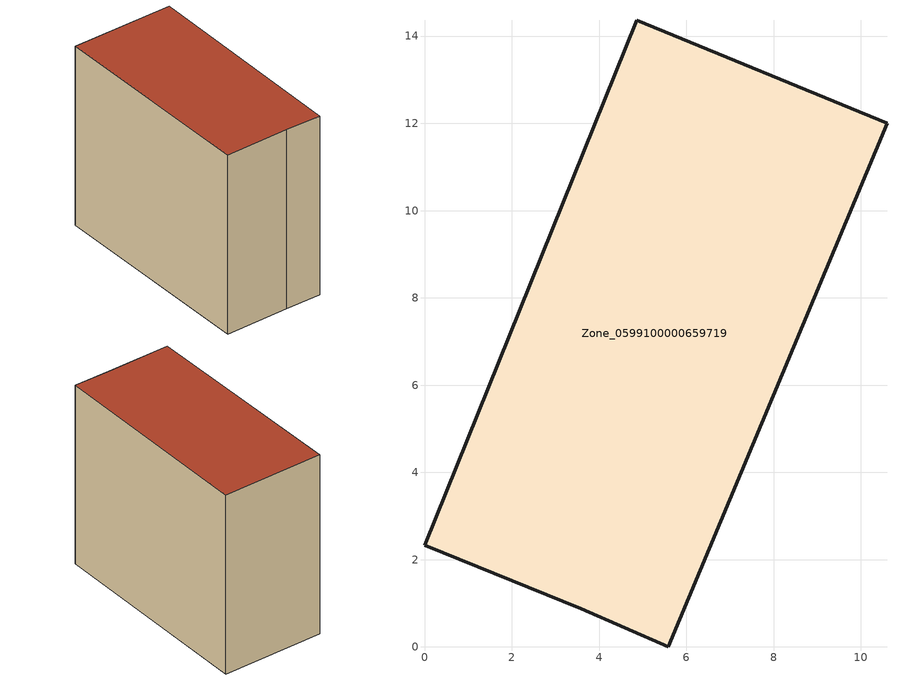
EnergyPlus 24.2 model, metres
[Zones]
Zone_0599100000659719
 floor ground (C_G): 4.87,14.37 10.6,12 5.59,0 3.59,0.88 0,2.33 z0
 wall outside (C_F): 10.6,12 4.87,14.37 0,2.33 3.59,0.88 5.59,0 10.6,12 z0:11.29
 roof outside (C_R): 5.59,0 10.6,12 4.87,14.37 0,2.33 3.59,0.88 z11.29
[BUILDING]
Pand.0599100000659719: North Axis=0; Terrain=City; Loads Convergence Tolerance Value=0.04; Temperature Convergence Tolerance Value=0.4; Solar Distribution=FullExterior; Maximum Number of Warmup Days=25; Minimum Number of Warmup Days=1
[Site:Location]
Rotterdam.The.Hague.AP_ZH_NLD Design_Conditions: Latitude=51.96; Longitude=4.45; Time Zone=1; Elevation=-4.5
[SITE:GROUNDTEMPERATURE:BUILDINGSURFACE]
18, 18, 18, 18, 18, 18, 18, 18, 18, 18, 18, 18
[MATERIAL] Thermal Absorptance=0.9; Solar Absorptance=0.7; Visible Absorptance=0.7
Name | Roughness | Thickness | Conductivity | Density | Specific Heat
G.TI.1946 | MediumSmooth | 0.15 | 1 | 540 | 1210
F.TI.1946 | Rough | 0.3 | 0.857143 | 1920 | 840
R.TI.1946 | MediumRough | 0.2 | 0.1 | 1500 | 1000
[CONSTRUCTION]
C_G: G.TI.1946
C_F: F.TI.1946
C_R: R.TI.1946
[ZONE]
Zone_0599100000659719: Type=1; Multiplier=1; Ceiling Height=Autocalculate; Volume=Autocalculate; Floor Area=autocalculate; Part of Total Floor Area=Yes
[ZONEINFILTRATION:DESIGNFLOWRATE]
Infil_Zone_0599100000659719: Zone or ZoneList or Space or SpaceList=Zone_0599100000659719; Schedule=AlwaysOn; Design Flow Rate Calculation Method=Flow/Area; Flow Rate per Floor Area=0.003; Constant Term Coefficient=1; Temperature Term Coefficient=0; Velocity Term Coefficient=0; Velocity Squared Term Coefficient=0
[HVACTEMPLATE:ZONE:IDEALLOADSAIRSYSTEM]
Zone_0599100000659719: Maximum Heating Supply Air Temperature=50; Minimum Cooling Supply Air Temperature=13; Maximum Heating Supply Air Humidity Ratio=0.0156; Minimum Cooling Supply Air Humidity Ratio=0.0077; Heating Limit=NoLimit; Cooling Limit=NoLimit; Dehumidification Control Type=ConstantSensibleHeatRatio; Cooling Sensible Heat Ratio=0.7; Dehumidification Setpoint=60; Humidification Control Type=None; Humidification Setpoint=30; Outdoor Air Method=None; Outdoor Air Flow Rate per Person=0.00944; Outdoor Air Flow Rate per Zone Floor Area=0; Outdoor Air Flow Rate per Zone=0; Demand Controlled Ventilation Type=None; Outdoor Air Economizer Type=NoEconomizer; Heat Recovery Type=None; Sensible Heat Recovery Effectiveness=0.7; Latent Heat Recovery Effectiveness=0.65
[ZONECONTROL:THERMOSTAT]
ThermostatControl_Zone_0599100000659719: Zone or ZoneList=Zone_0599100000659719; Control Type Schedule=DualSetpointControlType; Control 1=Thermostat_Zone_0599100000659719; Temperature Difference Between Cutout And Setpoint=0
[THERMOSTATSETPOINT:DUALSETPOINT]
Thermostat_Zone_0599100000659719: Heating Setpoint Temperature Schedule=HeatingSetpoint_Zone_0599100000659719; Cooling Setpoint Temperature Schedule=CoolingSetpoint_Zone_0599100000659719
[SCHEDULE:COMPACT]
HeatingSetpoint_Zone_0599100000659719: Through: 12/31, For: AllDays, Until: 24:00, 21
CoolingSetpoint_Zone_0599100000659719: Through: 12/31, For: AllDays, Until: 24:00, 24
DualSetpointControlType: Through: 12/31, For: AllDays, Until: 24:00, 4
AlwaysOn: Through: 12/31, For: AllDays, Until: 24:00, 1
